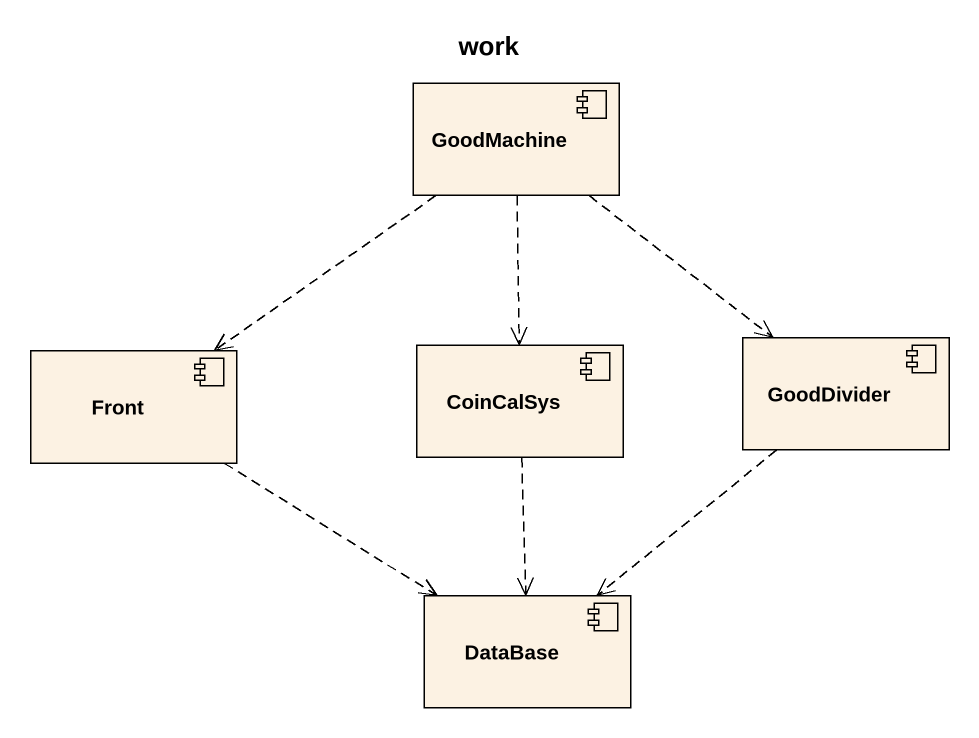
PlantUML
@startuml
title work
component GoodMachine
component Front
component CoinCalSys
component GoodDivider
component "DataBase" as DataBase_
GoodMachine ..> Front
GoodMachine ..> CoinCalSys
GoodMachine ..> GoodDivider
Front ..> DataBase_
CoinCalSys ..> DataBase_
GoodDivider ..> DataBase_
@enduml
